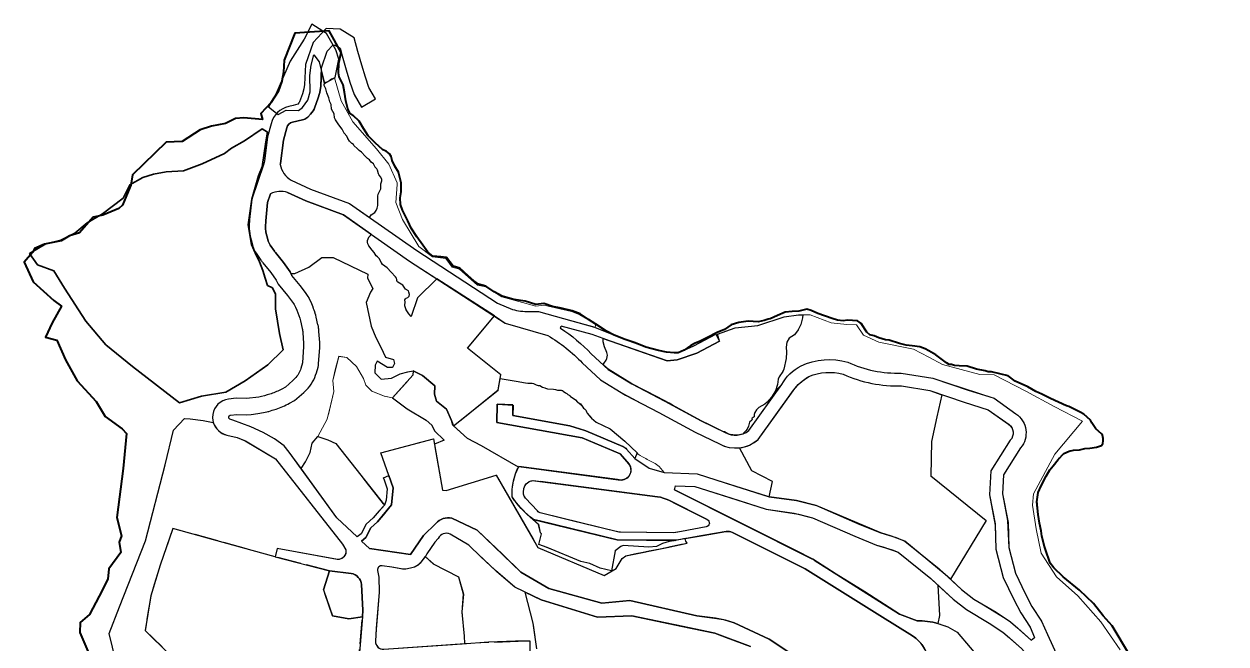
# Model space of a CAD drawing. Header units: inches. Extents: x 227962 to 457752, y 540021 to 3042353.
# Drawn here: x 228079 to 228687, y 543071 to 543385 of the extents above; entities that cross this region are included whole.
import ezdxf

# ---------------------------------------------------------------- set-up
doc = ezdxf.new("R2010")
doc.units = ezdxf.units.IN
doc.header["$MEASUREMENT"] = 0
doc.linetypes.add('ACAD_ISO02W100', pattern=[15, 12, -3])
for name, color, linetype, lineweight in [('Agriculture Precinct', 82, 'Continuous', 25), ('Green zone', 84, 'Continuous', 25), ('LAP Boundary', 10, 'Continuous', 40), ('Spiritual Precinct', 20, 'Continuous', 35), ('Surveyed_Boundary', 212, 'Continuous', 35), ('Urban Core Precinct', 11, 'Continuous', 30), ('UV-2', 31, 'Continuous', 25), ('Z_ proposed road layer', 7, 'Continuous', 30), ('Z_Restricted Development Precinct', 32, 'Continuous', 30)]:
    doc.layers.add(name, color=color, linetype=linetype, lineweight=lineweight)
doc.layers.add('Precinct_Environment Conservation', color=7, linetype='Continuous', lineweight=9, true_color=0x4abf36)

msp = doc.modelspace()

# ---------------------------------------------------------------- linework, layer by layer
at = {"layer": 'Agriculture Precinct', "linetype": 'ACAD_ISO02W100'}
msp.add_lwpolyline([(228247.58, 543056.47), (228250, 543085.09), (228243.13, 543084.07), (228234.85, 543085.53), (228230.23, 543098.73), (228233.29, 543108.3), (228205.77, 543115.45), (228154.02, 543129.86), (228147.56, 543111.21), (228142.83, 543095.75), (228139.98, 543078.18), (228152.32, 543066)], dxfattribs=at)
at = {"layer": 'Green zone'}
msp.add_lwpolyline([(228236.57, 543372.44), (228231.81, 543380.66), (228224.44, 543385.5), (228220.45, 543377.81), (228213.35, 543366.61), (228206.18, 543349.89), (228202.51, 543343.5), (228207.3, 543339.62), (228211.47, 543341.83), (228217.71, 543341.67), (228219.68, 543343.18), (228222.28, 543346.91), (228223.55, 543351.08), (228223.4, 543359.36), (228224.07, 543364.68), (228225.48, 543369.82), (228228.06, 543366.36), (228230.8, 543355.4), (228236.15, 543358.42), (228238.04, 543367.73)], close=True, dxfattribs=at)
msp.add_lwpolyline([(228236.57, 543372.44), (228231.81, 543380.66), (228224.44, 543385.5), (228220.45, 543377.81), (228213.35, 543366.61), (228206.18, 543349.89), (228202.51, 543343.5), (228207.3, 543339.62), (228211.47, 543341.83), (228217.71, 543341.67), (228219.68, 543343.18), (228222.28, 543346.91), (228223.55, 543351.08), (228223.4, 543359.36), (228224.07, 543364.68), (228225.48, 543369.82), (228228.06, 543366.36), (228230.8, 543355.4), (228236.15, 543358.42), (228238.04, 543367.73)], close=True, dxfattribs=at)
at = {"layer": 'LAP Boundary'}
msp.add_lwpolyline([(228638.5, 543065.81), (228629.7, 543080.44), (228625, 543085.48), (228620.11, 543091.72), (228613.08, 543098.55), (228604.8, 543105.36), (228600.13, 543109.85), (228598.31, 543112.26), (228595.64, 543119.67), (228595.46, 543120.61), (228594.04, 543125.94), (228593.75, 543128.61), (228592.89, 543132.49), (228592.1, 543136.87), (228591.42, 543143.29), (228592.09, 543147.97), (228593.68, 543151.42), (228596.26, 543156.27), (228598.16, 543159.49), (228599.79, 543161.59), (228602.31, 543164.82), (228605.16, 543167.8), (228607.95, 543169.05), (228610.13, 543169.58), (228613.1, 543169.73), (228615.73, 543170.34), (228618.35, 543170.47), (228621.79, 543170.99), (228624.26, 543171.86), (228624.87, 543172.82), (228625.1, 543174.21), (228625.03, 543175.38), (228624.8, 543177.14), (228624.25, 543177.82), (228621.4, 543180.39), (228619.41, 543183.35), (228618.67, 543184.79), (228615.28, 543187.77), (228613.47, 543188.71), (228607.68, 543191.69), (228606.46, 543191.97), (228598.36, 543195.73), (228594.08, 543197.94), (228590.95, 543199.29), (228586.93, 543201.64), (228580.52, 543204.48), (228577.04, 543207.19), (228568.57, 543209.2), (228566.79, 543209.28), (228565.27, 543209.74), (228561.01, 543210.48), (228556.14, 543212.05), (228552.14, 543212.22), (228549.74, 543212.35), (228548.33, 543212.86), (228547.1, 543212.99), (228545.74, 543213.81), (228543.69, 543215.23), (228540.38, 543217.86), (228536.8, 543219.78), (228534.91, 543220.93), (228532.31, 543221.82), (228528.31, 543222.35), (228525.29, 543222.71), (228521.95, 543223.59), (228516.71, 543225.22), (228514.83, 543225.35), (228511.49, 543226.48), (228509.11, 543227.4), (228506.95, 543227.97), (228505.41, 543229.31), (228502.61, 543233.76), (228500.65, 543235.11), (228495.61, 543235.32), (228493.44, 543235.12), (228490.54, 543235.37), (228487.94, 543236.24), (228480.55, 543238.82), (228477.31, 543240.36), (228474.98, 543241.02), (228470.91, 543240), (228467.57, 543239.82), (228464.11, 543239.53), (228460.13, 543237.8), (228456.39, 543236.1), (228455.41, 543235.94), (228453.47, 543235.2), (228450.41, 543234.61), (228445.39, 543234.91), (228440.63, 543234.18), (228436.73, 543232.98), (228433.39, 543230.63), (228429.69, 543229.07), (228424.41, 543226.42), (228420.98, 543224.79), (228418.5, 543223.82), (228416.31, 543222.63), (228412.95, 543220.16), (228409.92, 543218.91), (228407.8, 543218.77), (228403.91, 543219.15), (228399.91, 543220.08), (228393.58, 543221.78), (228388.04, 543223.99), (228382.99, 543225.56), (228377.45, 543227.85), (228373.57, 543229.83), (228368.22, 543233.41), (228364.44, 543235.79), (228360.28, 543238.6), (228356.19, 543240.17), (228350.68, 543241.5), (228346.29, 543242.32), (228341.78, 543243.78), (228337.76, 543243.38), (228332.44, 543244.96), (228326.62, 543245.88), (228320.81, 543247.55), (228316.74, 543249.8), (228312.52, 543252.66), (228308.81, 543253.62), (228306.43, 543255.35), (228303.48, 543257.83), (228299.39, 543261.67), (228295.88, 543262.85), (228292.51, 543267.08), (228289.69, 543267.46), (228285.57, 543267.89), (228283.14, 543269.8), (228280.6, 543273.41), (228277.62, 543277.7), (228274.71, 543282.06), (228273.07, 543285.74), (228270.27, 543291.17), (228269.24, 543294.09), (228269.12, 543297.32), (228269.7, 543300.36), (228269.6, 543305.07), (228268.25, 543310.33), (228266.43, 543313.37), (228264.99, 543316.28), (228264.48, 543318.28), (228263.63, 543319.67), (228262.02, 543321.05), (228260.39, 543321.76), (228256.44, 543325.33), (228252.95, 543328.87), (228250.47, 543332.57), (228248.35, 543336.3), (228245.31, 543339.13), (228243.68, 543340.38), (228242.65, 543342.57), (228241.58, 543346.61), (228240.96, 543350.92), (228240.18, 543354.67), (228238.16, 543358.7), (228237.9, 543360.72), (228238.09, 543365.63), (228239.18, 543371.12), (228233.22, 543382.04), (228215.8, 543380.89), (228210.32, 543367.24), (228210.03, 543361.12), (228209.27, 543356.55), (228207.4, 543351.28), (228203.65, 543345.57), (228198.51, 543340.17), (228199.41, 543337.05), (228189.98, 543338.02), (228185.74, 543337.65), (228180.59, 543335.15), (228173.58, 543333.76), (228167.82, 543331.89), (228158.72, 543325.98), (228150.57, 543325.64), (228133.66, 543309.14), (228132.7, 543303.8), (228128.48, 543293.71), (228126.64, 543292.05), (228118.58, 543288.55), (228113.6, 543287.56), (228106.76, 543279.74), (228101.66, 543278.06), (228097.39, 543275.64), (228089.04, 543273.96), (228083.98, 543271.68), (228082.92, 543269.68), (228078.66, 543264.82), (228083.22, 543254.89), (228093.76, 543245.35), (228097.61, 543242.5), (228092.9, 543234.08), (228089.55, 543226.77), (228095.25, 543225.28), (228099.59, 543215.37), (228105.52, 543204.65), (228115.24, 543194.16), (228119.8, 543186.63), (228128.32, 543180.3), (228130.5, 543177.92), (228128.77, 543160.17), (228125.64, 543135.38), (228127.99, 543126.15), (228126.89, 543122.86), (228127.67, 543117.7), (228121.56, 543109.36), (228121.09, 543104.2), (228116.71, 543095.44), (228111.85, 543086.21), (228107, 543082.15), (228106.84, 543077.14), (228113.46, 543061.75)], dxfattribs=at)
at = {"layer": 'Precinct_Environment Conservation'}
for points in [[(228368.22, 543233.41), (228367.78, 543231.8), (228339.21, 543239.75), (228334.28, 543239.76, -0.069533), (228326.05, 543240.81), (228318.42, 543244.07), (228312.68, 543247.79), (228277.48, 543270.63), (228253.65, 543287.37), (228254.44, 543288.75), (228256.35, 543290.02), (228256.98, 543290.97), (228257.49, 543292.16), (228257.63, 543292.84), (228257.75, 543293.44), (228257.75, 543294.8), (228257.79, 543295.87), (228257.83, 543296.93), (228257.78, 543298.17), (228257.96, 543299.34), (228259.29, 543301.88), (228259.29, 543304.55), (228259.8, 543306.01), (228259.8, 543306.77), (228259.3, 543307.85), (228258.47, 543308.81), (228258.13, 543309.56), (228257.7, 543311.42), (228257.33, 543312.11), (228256.38, 543313), (228255.62, 543314.59), (228254.41, 543315.47), (228253.59, 543316.62), (228252.57, 543317.32), (228251.36, 543318.52), (228251.33, 543318.56), (228249.59, 543320.62), (228248.38, 543321.32), (228247.37, 543322.46), (228245.78, 543323.8), (228245.46, 543324.37), (228244.57, 543325.01), (228243.53, 543326.09), (228242.67, 543327.42), (228242.16, 543328.63), (228240.77, 543330.15), (228239.75, 543332.18), (228238.04, 543334.41), (228236.45, 543337.01), (228235.92, 543337.98), (228235.61, 543340.05), (228234.39, 543342.38), (228234.13, 543344.65), (228233.49, 543346.14), (228233.07, 543348.09), (228231.96, 543350.69), (228231.54, 543352.7), (228230.64, 543354.39), (228230.64, 543354.92), (228230.8, 543355.4), (228231.54, 543355.98), (228232.81, 543356.56), (228234.35, 543357.67), (228235.77, 543358.15), (228235.86, 543358.21), (228239.26, 543346.54), (228245.16, 543335.91), (228257.05, 543322.21), (228263.31, 543314.46), (228267.61, 543305.03), (228267.57, 543304.19), (228266.97, 543294.99), (228270.35, 543286.46), (228278.61, 543272.75), (228285.45, 543267.5), (228292.27, 543266.69), (228295.43, 543262.21), (228299.2, 543261.26), (228308.2, 543253.17), (228312.44, 543252.21), (228320.63, 543247.24), (228337.78, 543242.44), (228341.8, 543243.08), (228355.88, 543239.77), (228360.04, 543238.13), (228368.22, 543233.41)], [(228319.76, 543205.77), (228320.11, 543207.63), (228303.16, 543221.21), (228316.93, 543237.52), (228322.3, 543233.8), (228343.86, 543227.6, -0.073023), (228361.31, 543213.7), (228370.57, 543205.19), (228379.83, 543199.48), (228418.56, 543178.6), (228430.76, 543172.7, 0.154022), (228440.95, 543170.72), (228447.22, 543159.1), (228457.61, 543153.64), (228455.99, 543145.93), (228455.36, 543146.13), (228419.43, 543157.58), (228408.23, 543157.93), (228402.75, 543158.18), (228400.33, 543161.3), (228398.16, 543162.73), (228394.14, 543164.75), (228393.51, 543165.22), (228391.81, 543166.12), (228390.58, 543166.75), (228389.61, 543167.47), (228389.1, 543168.15), (228382.84, 543174), (228375.52, 543180.31), (228372.69, 543181.71), (228368.32, 543183.74), (228366.55, 543185.18), (228366, 543185.65), (228365.46, 543186.28), (228363.82, 543188.19), (228363.4, 543188.9), (228363.32, 543189.48), (228363.11, 543189.85), (228362.76, 543190.12), (228362.58, 543190.38), (228361.94, 543190.86), (228361.44, 543191.58), (228360.75, 543192.34), (228358.85, 543193.85), (228357.95, 543194.96), (228355.47, 543196.58), (228355.15, 543196.84), (228354.99, 543197.16), (228354.06, 543197.69), (228353.53, 543198.17), (228352.79, 543198.59), (228351.71, 543199.44), (228351.24, 543199.71), (228350.95, 543199.81), (228350.67, 543199.85), (228350.33, 543199.84), (228349.93, 543199.84), (228349.54, 543199.84), (228349.2, 543199.88), (228348.97, 543199.93), (228348.71, 543199.98), (228347.81, 543200.3), (228346.76, 543200.49), (228343.68, 543200.56), (228342.73, 543200.88), (228342.35, 543201.13), (228341.2, 543201.48), (228339.87, 543202.21), (228339.05, 543202.31), (228337.97, 543202.62), (228336.7, 543203.29), (228335.87, 543203.48), (228333.68, 543203.48), (228332.66, 543203.71), (228319.76, 543205.77)], [(228633.66, 543068.24), (228623.88, 543082.55), (228612.26, 543095.73), (228601.5, 543105.31), (228593.68, 543117.27), (228591.12, 543129.69), (228589.23, 543141.62), (228589.73, 543147.45), (228600.67, 543167.42), (228614.58, 543184.18), (228600.2, 543191.64), (228585.85, 543199.41), (228569.89, 543207.71), (228562.63, 543207.9), (228543.69, 543212.93), (228536.8, 543216.59), (228529.08, 543220.63), (228511.48, 543224.25), (228503.69, 543227.87), (228500.2, 543233), (228495.27, 543233.26), (228487.33, 543234.11), (228476.71, 543238.08), (228472.93, 543238.12), (228472.91, 543236.62), (228472.01, 543233.19), (228470.62, 543230.53), (228468.71, 543227.99), (228466.04, 543226.21), (228464.9, 543224.18), (228464.64, 543221.77), (228464.77, 543219.1), (228464.64, 543216.05), (228463.37, 543210.58), (228462.92, 543209.31), (228461.07, 543206.73), (228460.51, 543205.5), (228460.19, 543202.75), (228459.13, 543199.65), (228462.29, 543202.72, -0.147236), (228472.08, 543212.28, -0.179483), (228495.73, 543214.1, 0.11602), (228522.84, 543208.57), (228538.88, 543205.99), (228569.84, 543195.89), (228580.93, 543187.94, -0.44078), (228583.29, 543170.65), (228574.58, 543156.95), (228574.08, 543147.3), (228576.72, 543133.86), (228577.28, 543120.17), (228580.67, 543107.17), (228588.34, 543091.53), (228593.78, 543082.86), (228606.65, 543054.59)], [(228583.74, 543068.97), (228574.2, 543077.3), (228567.4, 543081.87), (228555.94, 543088.68), (228549.15, 543093.95), (228541.35, 543101.16), (228542.25, 543085.77), (228541.41, 543081.7, -0.078024), (228551.11, 543077.29), (228564.34, 543061.74)]]:
    msp.add_lwpolyline(points, format="xyb", dxfattribs=at)
msp.add_lwpolyline([(228274.59, 543237.31), (228273.47, 543238.57), (228272.13, 543240.71), (228271.46, 543242.7), (228271.59, 543244.82), (228271.51, 543245.25), (228271.54, 543245.72), (228271.76, 543246.16), (228272.1, 543246.5), (228273.02, 543246.9), (228273.68, 543247.57), (228273.82, 543248.44), (228273.58, 543249.58), (228273.26, 543250.21), (228271.78, 543251.17), (228270.4, 543253.18), (228267.95, 543254.66), (228267.59, 543255.06), (228267.44, 543255.51), (228267.44, 543255.93), (228267.27, 543256.68), (228266.83, 543257.43), (228264.59, 543259.74), (228262.58, 543261.86), (228260.25, 543263.66), (228259.61, 543264.49), (228258.44, 543266.65), (228257.71, 543267.47), (228256.97, 543268), (228256.02, 543269.7), (228254.86, 543270.86), (228253.24, 543273.09), (228252.82, 543274.07), (228252.63, 543274.99), (228252.64, 543275.84), (228253.27, 543277.42), (228254.12, 543278.38), (228254.34, 543278.94), (228273.84, 543265.25), (228287.66, 543256.28), (228277.96, 543246.8), (228274.67, 543237.22)], dxfattribs=at)
at = {"layer": 'Precinct_Environment Conservation', "linetype": 'ACAD_ISO02W100'}
msp.add_lwpolyline([(228254.38, 543232.43), (228251.97, 543244.29), (228254.13, 543249.56), (228255.32, 543251.52), (228252.54, 543256.61), (228252.78, 543258.67), (228235.2, 543267.09), (228229.45, 543267.08), (228222.82, 543262.28), (228215.75, 543259.07), (228213.82, 543259.04), (228214.28, 543258.11), (228218.45, 543252.96), (228221.14, 543249.48, -0.061582), (228223.64, 543245.26), (228224.32, 543243.69, -0.044274), (228226.57, 543236.99), (228227.5, 543233.11, -0.042768), (228228.01, 543229.73), (228228.37, 543224.16, -0.033427), (228228.36, 543221.48), (228227.78, 543213.24, -0.050632), (228227.51, 543211.64), (228226.7, 543208.75, -0.128417), (228221.61, 543200.02), (228220.35, 543198.74), (228215.67, 543194.7), (228213.06, 543193.28, -0.046275), (228206.28, 543190.35), (228204.36, 543189.72, -0.046768), (228197.07, 543188.08), (228193.74, 543187.65), (228191.5, 543187.44), (228186.39, 543187.6), (228183.17, 543187.21, 0.767983), (228182.89, 543185.3), (228184.36, 543184.68), (228193.51, 543181.26), (228199.75, 543178.52), (228205.49, 543175.24), (228210.41, 543171.62), (228212.91, 543168.53), (228218.95, 543160.23), (228221.16, 543163.67), (228223.53, 543168.35), (228224.49, 543173.07), (228227.48, 543176.46), (228232.23, 543185.22), (228234.07, 543192.9), (228235.47, 543199.21), (228234.96, 543204.74), (228236.19, 543210.18), (228238.13, 543217.15), (228242.08, 543216.54), (228246.93, 543211.89), (228250.59, 543205.81), (228251.8, 543202.47), (228254.82, 543199.41), (228261.26, 543196.87), (228265.29, 543196.01), (228275.61, 543207.5), (228275.74, 543209.72), (228272.94, 543209.22), (228269.1, 543208.23), (228264.8, 543205.94), (228259.47, 543205.46), (228256.33, 543208.7), (228256.42, 543212.67), (228257.39, 543214.56), (228262.63, 543211.39), (228265.24, 543211.41), (228266.16, 543213.39), (228265.66, 543215.46), (228261.65, 543216.65), (228259.29, 543221.68), (228256.83, 543226.63)], format="xyb", close=True, dxfattribs=at)
at = {"layer": 'Precinct_Environment Conservation'}
for points in [[(228372.57, 543221.85), (228371.94, 543224.49), (228371.94, 543225.87), (228371.87, 543226.06), (228366.35, 543228.05), (228350.62, 543232.42), (228350.3, 543231.27, -0.061042), (228365.88, 543218.33), (228372.04, 543212.64), (228372.32, 543213.46), (228373.16, 543214.71), (228373.48, 543215.2), (228373.84, 543216.02), (228374.05, 543217.72), (228373.8, 543218.98)], [(228329.02, 543160.91), (228310.34, 543171.72), (228303.25, 543175.43), (228295.85, 543182.21), (228295.03, 543184.55), (228292.62, 543190.25), (228287.54, 543194.42), (228286.56, 543197.82), (228286.6, 543202.19), (228280.4, 543207.29), (228275.74, 543209.72), (228275.61, 543207.5), (228265.29, 543196.01), (228272.71, 543190.43), (228282.22, 543184.69), (228285.1, 543182.19), (228286.45, 543179.23), (228291.47, 543174.57), (228286.5, 543172.57), (228286.75, 543171.14), (228290.57, 543149.16), (228292.34, 543149.03), (228317.73, 543156.83), (228336.54, 543124.38), (228338.81, 543120.16), (228372.4, 543106.01), (228378.42, 543109.52), (228381.6, 543114.68), (228383.32, 543115.94), (228387.74, 543116.9), (228392.95, 543117.96), (228395.13, 543118.4), (228399.95, 543119.33), (228403.05, 543119.99), (228406.16, 543120.65), (228408.28, 543121.11), (228411.49, 543121.79), (228412.83, 543122.08), (228414.44, 543122.43), (228413.74, 543123.36), (228413.5, 543124.67), (228410.29, 543124.03), (228407.8, 543123.59), (228405.39, 543123.25), (228402.12, 543122.24), (228398.98, 543120.74), (228395.09, 543120.36), (228381.96, 543121.2), (228380.81, 543120.74), (228377.92, 543118.47), (228376.19, 543108.43), (228370.42, 543109.72), (228365.1, 543111.99), (228360.53, 543113.05), (228354.15, 543115.79), (228342, 543120.7), (228339.3, 543121.67), (228340.63, 543127.03), (228340.18, 543127.61), (228339.31, 543131.75), (228333.48, 543136.91), (228328.27, 543142.4), (228325.81, 543145.84, -0.121213), (228328.41, 543159.65)], [(228543.31, 543197.63), (228566.91, 543189.99), (228577.41, 543182.46, -0.447286), (228578.07, 543174.56), (228568.17, 543158.99), (228567.55, 543146.83), (228570.45, 543131.55), (228570.8, 543119.25), (228574.53, 543104.93), (228583.34, 543087.06), (228588.06, 543079.73), (228590.39, 543074.61), (228588.67, 543073.21), (228578.1, 543082.5), (228559.61, 543094.06), (228553.36, 543098.91), (228547.73, 543104.11), (228565.86, 543133.85), (228537.8, 543156.46), (228538.18, 543173.84)]]:
    msp.add_lwpolyline(points, format="xyb", close=True, dxfattribs=at)
at = {"layer": 'Precinct_Environment Conservation', "linetype": 'ACAD_ISO02W100'}
msp.add_lwpolyline([(228232.43, 543174.76), (228236.51, 543172.97), (228253.09, 543151.8), (228261.12, 543141.55), (228262.02, 543144.1), (228262.52, 543149.93), (228260.7, 543155.51), (228263.36, 543156.59), (228259.31, 543168.1), (228263.62, 543169.25), (228286.03, 543175.27), (228286.5, 543172.57), (228291.47, 543174.57), (228286.45, 543179.23), (228285.1, 543182.19), (228282.22, 543184.69), (228272.71, 543190.43), (228265.29, 543196.01), (228261.05, 543196.93), (228254.82, 543199.41), (228251.8, 543202.47), (228250.59, 543205.81), (228246.93, 543211.89), (228242.08, 543216.55), (228238.11, 543216.99), (228234.96, 543204.74), (228235.47, 543199.21), (228232.23, 543185.22), (228227.48, 543176.46), (228232.43, 543174.76)], dxfattribs=at)
msp.add_lwpolyline([(228338.37, 543068.87), (228336.49, 543081.84), (228334.21, 543089.62), (228332.37, 543097.55), (228327.17, 543100), (228317.31, 543108.45), (228303.83, 543121.36), (228294.38, 543126.97), (228292.71, 543127.39), (228291.05, 543127.16, 0.204011), (228288.41, 543124.81), (228286.73, 543122.81), (228282.72, 543117.03, -0.047446), (228281.92, 543115.75), (228281.84, 543115.65), (228285.96, 543111.82), (228298.76, 543105.23), (228301.28, 543096.57), (228300.53, 543087.5), (228301.94, 543071.47), (228334.77, 543072.79), (228334.77, 543060.48)], format="xyb", dxfattribs=at)
at = {"layer": 'Spiritual Precinct'}
msp.add_lwpolyline([(228193.94, 543296.74), (228192.16, 543283.66), (228193.76, 543273.73), (228195.64, 543269.52), (228197.94, 543265.03), (228199.53, 543260.62), (228200.72, 543256.72), (228202, 543252.98), (228204.45, 543251.76), (228205.99, 543248.54), (228205.99, 543241.06), (228207.95, 543228.61), (228209.79, 543220.29), (228202.08, 543212.77), (228190.55, 543204.6), (228180.92, 543198.82), (228168.55, 543196.88), (228157.32, 543193.43), (228133.65, 543211.93), (228120.1, 543222.87), (228109.96, 543234.97), (228099.11, 543251.58), (228093.81, 543260.41), (228085.4, 543263.36), (228081.47, 543269.15), (228089.63, 543274.05), (228097.21, 543276.02), (228104.45, 543279.51), (228110.65, 543284.67), (228117.62, 543288.7), (228118.41, 543289.36), (228128.8, 543297.16), (228132.25, 543303.99), (228138.87, 543307.77), (228144.23, 543309.45), (228150.69, 543310.56), (228159.46, 543311.01), (228168.81, 543314.55), (228180.14, 543319.94), (228183.74, 543322.6), (228190.25, 543326.37), (228199.25, 543332.33), (228201.86, 543330.71), (228201.15, 543325.74), (228199.18, 543313.08), (228197.43, 543308.5)], close=True, dxfattribs=at)
at = {"layer": 'Surveyed_Boundary'}
msp.add_lwpolyline([(228638.5, 543065.81), (228629.7, 543080.44), (228625, 543085.48), (228620.11, 543091.72), (228613.08, 543098.55), (228604.8, 543105.36), (228600.13, 543109.85), (228598.31, 543112.26), (228595.64, 543119.67), (228595.46, 543120.61), (228594.04, 543125.94), (228593.75, 543128.61), (228592.89, 543132.49), (228592.1, 543136.87), (228591.58, 543141.78), (228591.53, 543144.03), (228591.96, 543147.08), (228592.39, 543148.61), (228593.68, 543151.42), (228596.26, 543156.27), (228598.16, 543159.49), (228599.79, 543161.59), (228601.61, 543163.92), (228603, 543165.55), (228605.16, 543167.8), (228606.74, 543168.51), (228608.39, 543169.16), (228610.13, 543169.58), (228613.1, 543169.73), (228615.73, 543170.34), (228618.35, 543170.47), (228621.79, 543170.99), (228624.26, 543171.86), (228624.87, 543172.82), (228625.1, 543174.21), (228625.03, 543175.38), (228624.8, 543177.14), (228624.25, 543177.82), (228622.26, 543179.62), (228620.93, 543181.09), (228619.41, 543183.35), (228618.67, 543184.79), (228615.28, 543187.77), (228613.47, 543188.71), (228607.68, 543191.69), (228606.46, 543191.97), (228598.36, 543195.73), (228594.08, 543197.94), (228590.95, 543199.29), (228586.93, 543201.64), (228580.52, 543204.48), (228577.04, 543207.19), (228568.57, 543209.2), (228566.79, 543209.28), (228565.27, 543209.74), (228561.01, 543210.48), (228556.14, 543212.05), (228552.14, 543212.22), (228549.74, 543212.35), (228548.33, 543212.86), (228547.1, 543212.99), (228545.74, 543213.81), (228543.69, 543215.23), (228540.38, 543217.86), (228536.8, 543219.78), (228534.91, 543220.93), (228532.31, 543221.82), (228528.31, 543222.35), (228525.29, 543222.71), (228521.95, 543223.59), (228516.71, 543225.22), (228514.83, 543225.35), (228511.49, 543226.48), (228509.11, 543227.4), (228506.95, 543227.97), (228505.41, 543229.31), (228503.37, 543232.55), (228502.94, 543233.53), (228500.65, 543235.11), (228495.61, 543235.32), (228493.44, 543235.12), (228490.54, 543235.37), (228487.94, 543236.24), (228480.55, 543238.82), (228477.31, 543240.36), (228474.98, 543241.02), (228470.91, 543240), (228467.57, 543239.82), (228464.11, 543239.53), (228460.13, 543237.8), (228456.39, 543236.1), (228455.41, 543235.94), (228453.47, 543235.2), (228450.41, 543234.61), (228445.39, 543234.91), (228440.63, 543234.18), (228436.73, 543232.98), (228433.39, 543230.63), (228429.69, 543229.07), (228424.41, 543226.42), (228420.98, 543224.79), (228418.5, 543223.82), (228416.31, 543222.63), (228412.95, 543220.16), (228409.92, 543218.91), (228407.8, 543218.77), (228403.91, 543219.15), (228399.91, 543220.08), (228393.58, 543221.78), (228388.04, 543223.99), (228382.99, 543225.56), (228377.45, 543227.85), (228373.57, 543229.83), (228368.22, 543233.41), (228364.44, 543235.79), (228360.28, 543238.6), (228356.19, 543240.17), (228350.68, 543241.5), (228346.29, 543242.32), (228341.78, 543243.78), (228337.76, 543243.38), (228332.44, 543244.96), (228326.62, 543245.88), (228320.81, 543247.55), (228316.74, 543249.8), (228312.52, 543252.66), (228308.81, 543253.62), (228306.43, 543255.35), (228303.48, 543257.83), (228299.39, 543261.67), (228295.88, 543262.85), (228292.51, 543267.08), (228289.69, 543267.46), (228285.57, 543267.89), (228283.14, 543269.8), (228280.6, 543273.41), (228277.62, 543277.7), (228274.71, 543282.06), (228273.07, 543285.74), (228270.27, 543291.17), (228269.24, 543294.09), (228269.12, 543297.32), (228269.7, 543300.36), (228269.6, 543305.07), (228268.25, 543310.33), (228266.43, 543313.37), (228264.99, 543316.28), (228264.48, 543318.28), (228263.63, 543319.67), (228262.02, 543321.05), (228260.39, 543321.76), (228256.44, 543325.33), (228252.95, 543328.87), (228250.47, 543332.57), (228248.35, 543336.3), (228245.31, 543339.13), (228243.68, 543340.38), (228242.65, 543342.57), (228241.58, 543346.61), (228240.96, 543350.92), (228240.18, 543354.67), (228238.16, 543358.7), (228237.9, 543360.72), (228238.09, 543365.63), (228239.18, 543371.12), (228233.22, 543382.04), (228215.8, 543380.89), (228210.32, 543367.24), (228210.03, 543361.12), (228209.27, 543356.55), (228207.4, 543351.28), (228203.65, 543345.57), (228198.51, 543340.17), (228199.41, 543337.05), (228189.98, 543338.02), (228185.74, 543337.65), (228180.59, 543335.15), (228173.58, 543333.76), (228167.82, 543331.89), (228158.72, 543325.98), (228150.57, 543325.64), (228133.66, 543309.14), (228132.7, 543303.8), (228128.48, 543293.71), (228126.64, 543292.05), (228118.58, 543288.55), (228113.6, 543287.56), (228106.76, 543279.74), (228101.66, 543278.06), (228097.39, 543275.64), (228089.04, 543273.96), (228083.98, 543271.68), (228082.92, 543269.68), (228078.66, 543264.82), (228083.22, 543254.89), (228093.76, 543245.35), (228097.61, 543242.5), (228092.9, 543234.08), (228089.55, 543226.77), (228095.25, 543225.28), (228099.59, 543215.37), (228105.52, 543204.65), (228115.24, 543194.16), (228119.8, 543186.63), (228128.32, 543180.3), (228130.5, 543177.92), (228128.77, 543160.17), (228125.64, 543135.38), (228127.99, 543126.15), (228126.89, 543122.86), (228127.67, 543117.7), (228121.56, 543109.36), (228121.09, 543104.2), (228116.71, 543095.44), (228111.85, 543086.21), (228107, 543082.15), (228106.84, 543077.14), (228113.46, 543061.75)], dxfattribs=at)
at = {"layer": 'Urban Core Precinct'}
msp.add_lwpolyline([(228310.34, 543171.72), (228303.25, 543175.43), (228295.85, 543182.21), (228295.03, 543184.55), (228292.62, 543190.25), (228287.54, 543194.42), (228286.56, 543197.82), (228286.6, 543202.19), (228280.4, 543207.29), (228275.74, 543209.72), (228275.61, 543207.5), (228265.29, 543196.01), (228272.71, 543190.43), (228282.22, 543184.69), (228285.1, 543182.19), (228286.45, 543179.23), (228291.47, 543174.57), (228286.5, 543172.57), (228286.75, 543171.14), (228290.57, 543149.16), (228292.34, 543149.03), (228317.73, 543156.83), (228336.54, 543124.38), (228338.81, 543120.16), (228372.4, 543106.01), (228378.42, 543109.52), (228381.6, 543114.68), (228383.32, 543115.94), (228384.23, 543116.19), (228404.23, 543120.24), (228406.16, 543120.65), (228408.28, 543121.11), (228411.49, 543121.79), (228412.83, 543122.08), (228414.43, 543122.43), (228413.74, 543123.36), (228413.5, 543124.67), (228410.29, 543124.03), (228407.8, 543123.59), (228405.39, 543123.25), (228401.91, 543122.14), (228398.98, 543120.74), (228395.09, 543120.36), (228381.96, 543121.2), (228380.81, 543120.74), (228377.92, 543118.47), (228376.19, 543108.43), (228370.42, 543109.72), (228365.1, 543111.99), (228360.53, 543113.05), (228343.47, 543120.1), (228339.3, 543121.67), (228340.63, 543127.03), (228340.18, 543127.61), (228339.24, 543131.82), (228333.48, 543136.91, -0.068794), (228325.81, 543145.84, -0.121213), (228328.41, 543159.65, -0.011818), (228329.02, 543160.91)], format="xyb", close=True, dxfattribs=at)
msp.add_lwpolyline([(228310.34, 543171.72), (228303.25, 543175.43), (228295.85, 543182.21), (228295.03, 543184.55), (228292.62, 543190.25), (228287.54, 543194.42), (228286.56, 543197.82), (228286.6, 543202.19), (228280.4, 543207.29), (228275.74, 543209.72), (228275.61, 543207.5), (228265.29, 543196.01), (228272.71, 543190.43), (228282.22, 543184.69), (228285.1, 543182.19), (228286.45, 543179.23), (228291.47, 543174.57), (228286.5, 543172.57), (228286.75, 543171.14), (228290.57, 543149.16), (228292.34, 543149.03), (228317.73, 543156.83), (228336.54, 543124.38), (228338.81, 543120.16), (228372.4, 543106.01), (228378.42, 543109.52), (228381.6, 543114.68), (228383.32, 543115.94), (228384.23, 543116.19), (228404.23, 543120.24), (228406.16, 543120.65), (228408.28, 543121.11), (228411.49, 543121.79), (228412.83, 543122.08), (228414.43, 543122.43), (228413.74, 543123.36), (228413.5, 543124.67), (228410.29, 543124.03), (228407.8, 543123.59), (228405.39, 543123.25), (228401.91, 543122.14), (228398.98, 543120.74), (228395.09, 543120.36), (228381.96, 543121.2), (228380.81, 543120.74), (228377.92, 543118.47), (228376.19, 543108.43), (228370.42, 543109.72), (228365.1, 543111.99), (228360.53, 543113.05), (228343.47, 543120.1), (228339.3, 543121.67), (228340.63, 543127.03), (228340.18, 543127.61), (228339.24, 543131.82), (228333.48, 543136.91, -0.068794), (228325.81, 543145.84, -0.121213), (228328.41, 543159.65, -0.011818), (228329.02, 543160.91)], format="xyb", close=True, dxfattribs=at)
at = {"layer": 'UV-2'}
for points in [[(228208.42, 543314.3, 0.227557), (228213.91, 543306.42), (228223.79, 543301.8), (228243.44, 543294.54), (228253.65, 543287.37), (228254.44, 543288.75), (228256.35, 543290.02), (228256.98, 543290.97), (228257.49, 543292.16), (228257.63, 543292.84), (228257.75, 543293.44), (228257.75, 543294.8), (228257.79, 543295.87), (228257.83, 543296.93), (228257.78, 543298.17), (228257.96, 543299.34), (228259.29, 543301.88), (228259.29, 543304.55), (228259.8, 543306.01), (228259.8, 543306.77), (228259.3, 543307.85), (228258.47, 543308.81), (228258.13, 543309.56), (228257.7, 543311.42), (228257.33, 543312.11), (228256.38, 543313), (228255.62, 543314.59), (228254.41, 543315.47), (228253.59, 543316.62), (228252.57, 543317.32), (228251.36, 543318.52), (228251.33, 543318.56), (228249.59, 543320.62), (228248.38, 543321.32), (228247.37, 543322.46), (228245.78, 543323.8), (228245.46, 543324.37), (228244.57, 543325.01), (228243.53, 543326.09), (228242.67, 543327.42), (228242.16, 543328.63), (228240.77, 543330.15), (228239.75, 543332.18), (228238.04, 543334.41), (228236.45, 543337.01), (228235.92, 543337.98), (228235.61, 543340.05), (228234.39, 543342.38), (228234.13, 543344.65), (228233.49, 543346.14), (228233.07, 543348.09), (228231.96, 543350.69), (228231.54, 543352.7), (228230.64, 543354.39), (228230.64, 543354.92), (228230.8, 543355.4), (228229.27, 543361.54), (228228.91, 543354.06), (228228.39, 543350.72), (228227.41, 543347.55), (228225.95, 543343.39, -0.105375), (228223.77, 543339.83), (228222.32, 543338.3, -0.14414), (228220.37, 543337.17), (228216.86, 543336.31), (228214.63, 543335.77, 0.275534), (228211.7, 543332.9), (228210.07, 543326.67), (228208.5, 543314.84, -0.009142), (228208.42, 543314.3)], [(228125.06, 543062.77), (228121.72, 543076.57), (228127.04, 543090.15), (228140.14, 543123.63), (228150.11, 543162.03), (228154.39, 543179.65), (228159.87, 543185.52), (228162.84, 543185.35), (228169.36, 543184.46), (228174.5, 543183.48, 0.253345), (228181.31, 543177.06)], [(228181.31, 543177.06), (228186.51, 543175.98), (228190.55, 543174.32), (228206, 543165.04), (228239.98, 543121.93), (228241.62, 543119.02, -0.54394), (228236.46, 543114.19), (228206.86, 543119.61), (228205.75, 543115.38), (228174.54, 543124.14), (228154.02, 543129.86), (228147.57, 543111.21), (228142.84, 543095.75), (228139.98, 543078.18), (228152.32, 543066)], [(228484.25, 543054.91), (228455.91, 543073.64), (228438.24, 543082), (228433.87, 543083.36), (228428.78, 543084.29), (228419.39, 543085.56), (228385.38, 543093.39), (228378.36, 543092.66), (228371.28, 543091.98), (228344.44, 543099.35), (228330.24, 543107.66), (228308.11, 543128.99), (228295.27, 543135.07, 0.276018), (228287.14, 543132.31), (228280.92, 543126.32), (228274.35, 543116.62), (228253.55, 543119.65), (228249.6, 543123.41), (228251.7, 543125.31), (228254.22, 543130.07), (228257.6, 543133.17), (228264.71, 543141.85), (228265.53, 543150.43), (228263.36, 543156.59), (228259.31, 543168.1), (228286.03, 543175.27), (228290.57, 543149.16), (228292.34, 543149.03), (228317.73, 543156.83), (228338.81, 543120.16), (228372.4, 543106.01), (228378.42, 543109.52), (228381.6, 543114.68), (228383.32, 543115.94), (228384.23, 543116.19), (228404.23, 543120.24), (228414.44, 543122.42), (228413.74, 543123.36), (228413.5, 543124.67), (228422.57, 543126.31), (228434, 543128.21, -0.172771), (228437.38, 543127.8), (228474.27, 543109.42), (228511.96, 543085.78), (228528.56, 543075.33, -0.237327), (228537.02, 543061.12)], [(228260.86, 543068.61), (228301.88, 543071.46), (228301.64, 543075.25), (228300.49, 543087.45), (228301.25, 543096.52), (228298.8, 543105.11), (228285.92, 543111.77), (228281.8, 543115.6), (228279.59, 543112.72, -0.176183), (228274.97, 543109.79), (228272.81, 543109.31, -0.104063), (228269.51, 543109.28), (228264.92, 543110.2), (228259.92, 543110.89, 0.512792), (228257.68, 543108.54), (228258.33, 543105.1), (228258.52, 543097.45), (228256.98, 543079.24), (228256.58, 543072.6, 0.434725), (228260.86, 543068.61)]]:
    msp.add_lwpolyline(points, format="xyb", dxfattribs=at)
for points in [[(228203.53, 543299.45), (228201.99, 543294.97), (228201.07, 543285.77), (228200.89, 543282.67, 0.075269), (228201.15, 543279.98), (228202.08, 543276.24, 0.08761), (228203.35, 543273.38), (228205.4, 543270.35, 0.024125), (228205.92, 543269.66), (228210.1, 543264.58), (228213.36, 543259.96), (228213.82, 543259.04), (228215.75, 543259.07), (228222.82, 543262.28), (228229.45, 543267.08), (228235.2, 543267.09), (228252.78, 543258.67), (228252.54, 543256.61), (228255.32, 543251.52), (228254.13, 543249.56), (228251.97, 543244.29), (228254.38, 543232.43), (228256.83, 543226.63), (228259.29, 543221.68), (228261.65, 543216.65), (228265.66, 543215.46), (228266.16, 543213.39), (228265.24, 543211.41), (228262.63, 543211.39), (228257.39, 543214.56), (228256.42, 543212.67), (228256.33, 543208.7), (228259.47, 543205.46), (228264.8, 543205.94), (228269.1, 543208.23), (228272.94, 543209.22), (228275.74, 543209.72), (228280.4, 543207.29), (228286.6, 543202.19), (228286.56, 543197.82), (228287.54, 543194.42), (228292.62, 543190.25), (228295.03, 543184.55), (228296.2, 543181.88), (228296.2, 543181.88), (228318.71, 543200), (228320.11, 543207.63), (228303.16, 543221.21), (228316.93, 543237.52), (228287.66, 543256.28), (228277.96, 543246.8), (228274.67, 543237.22), (228273.47, 543238.57), (228272.13, 543240.71), (228271.46, 543242.7), (228271.59, 543244.82), (228271.51, 543245.25), (228271.54, 543245.72), (228271.76, 543246.16), (228272.1, 543246.5), (228273.02, 543246.9), (228273.68, 543247.57), (228273.82, 543248.44), (228273.58, 543249.58), (228273.26, 543250.21), (228271.78, 543251.17), (228270.4, 543253.18), (228267.95, 543254.66), (228267.59, 543255.06), (228267.44, 543255.51), (228267.44, 543255.93), (228267.27, 543256.68), (228266.83, 543257.43), (228264.59, 543259.74), (228262.58, 543261.86), (228260.25, 543263.66), (228259.61, 543264.49), (228258.44, 543266.65), (228257.71, 543267.47), (228256.97, 543268), (228256.02, 543269.7), (228254.86, 543270.86), (228253.24, 543273.09), (228252.82, 543274.07), (228252.63, 543274.99), (228252.64, 543275.84), (228253.27, 543277.42), (228254.12, 543278.38), (228254.34, 543278.94), (228240.4, 543288.74), (228221.28, 543295.8), (228212.05, 543300.11, 0.189247)], [(228455.99, 543145.93), (228457.61, 543153.64), (228447.22, 543159.1), (228440.95, 543170.72, 0.154022), (228450.42, 543174.95), (228459.51, 543187.66), (228468.04, 543199.61, -0.102735), (228476.08, 543206.86, -0.166513), (228493.48, 543207.98, 0.114027), (228523.03, 543202.08), (228537.29, 543199.67), (228543.31, 543197.63), (228540.91, 543186.36), (228538.18, 543173.84), (228537.8, 543156.46), (228565.86, 543133.85), (228547.73, 543104.11), (228545.12, 543106.53), (228524.58, 543123.43), (228517.85, 543125.93), (228512.52, 543127.55), (228479.68, 543141.52), (228469.82, 543143.93)], [(228381.01, 543154.38), (228379.11, 543154.59), (228329.15, 543161.16), (228329.02, 543160.91), (228310.34, 543171.72), (228303.25, 543175.43), (228296.2, 543181.88), (228301.68, 543186.28), (228318.73, 543200.1), (228319.76, 543205.77), (228327.81, 543204.47), (228332.66, 543203.71), (228333.68, 543203.48), (228335.87, 543203.48), (228336.7, 543203.29), (228337.97, 543202.62), (228339.05, 543202.31), (228339.87, 543202.21), (228341.2, 543201.48), (228342.35, 543201.13), (228342.73, 543200.88), (228343.68, 543200.56), (228346.76, 543200.49), (228347.81, 543200.3), (228348.71, 543199.98), (228349.54, 543199.84), (228350.67, 543199.85), (228350.95, 543199.81), (228351.24, 543199.71), (228351.71, 543199.44), (228352.79, 543198.59), (228353.53, 543198.17), (228354.06, 543197.69), (228354.99, 543197.16), (228355.15, 543196.84), (228357.95, 543194.96), (228358.85, 543193.85), (228360.42, 543192.93), (228361.26, 543191.78), (228361.94, 543190.86), (228362.52, 543190.43), (228362.76, 543190.12), (228363.11, 543189.85), (228363.33, 543189.44), (228363.4, 543188.9), (228363.82, 543188.19), (228366, 543185.65), (228368.32, 543183.74), (228375.52, 543180.31), (228382.84, 543174), (228389.1, 543168.15), (228387.86, 543165.22), (228383.73, 543170.06), (228381.88, 543171.42), (228363.16, 543179.36), (228354.96, 543181.81), (228326.11, 543187.02), (228326.11, 543192.4), (228318.29, 543192.83), (228317.98, 543183.61), (228361.22, 543175.76), (228380.52, 543167.62), (228385, 543162.4, -0.619587)], [(228336.68, 543154.07), (228359.36, 543151.13), (228380.55, 543148.35), (228399.4, 543145.87, -0.083791), (228405.13, 543144.11), (228411.7, 543140.81), (228424.58, 543134.35, -0.720641), (228424.04, 543130.59), (228411.56, 543128.34), (228407.46, 543127.6), (228380.23, 543127.9), (228377.82, 543128.47), (228356.86, 543133.57), (228340.62, 543137.54, -0.147476), (228338.63, 543138.71), (228332.59, 543145.24, -0.201785), (228331.53, 543148.16), (228331.78, 543150.1, -0.355)], [(228408.1, 543149.34), (228408.58, 543151.42), (228418.31, 543151.11), (228420.96, 543150.26), (228454.52, 543139.58), (228470.78, 543137), (228477.86, 543135.27), (228499.3, 543125.91), (228510.34, 543121.41), (228513.5, 543120.46), (228521.24, 543117.78), (228537.86, 543104.39), (228541.35, 543101.16), (228542.25, 543085.77), (228541.41, 543081.7, 0.078024), (228530.82, 543082.93), (228522.02, 543086.42), (228504.32, 543097.62), (228489.96, 543106.7), (228478, 543114.24), (228469.39, 543118.58)], [(228244.33, 543107.07), (228233.29, 543108.3), (228230.23, 543098.73), (228234.85, 543085.53), (228243.13, 543084.07), (228250, 543085.09), (228250.27, 543088.43), (228249.53, 543101.39, 0.315644)]]:
    msp.add_lwpolyline(points, format="xyb", close=True, dxfattribs=at)
for points in [[(228218.95, 543160.23), (228221.16, 543163.67), (228223.53, 543168.35), (228224.49, 543173.07), (228227.48, 543176.46), (228232.43, 543174.76), (228236.51, 543172.97), (228261.12, 543141.55), (228255.44, 543135.26), (228251.82, 543131.93), (228249.29, 543127.18), (228247.32, 543125.58), (228237.11, 543135.28)], [(228336.61, 543134.4), (228342.67, 543132.92), (228378.93, 543124.08), (228408.71, 543123.75), (228405.39, 543123.25), (228401.91, 543122.14), (228398.98, 543120.74), (228395.09, 543120.36), (228381.96, 543121.2), (228380.81, 543120.74), (228377.92, 543118.47), (228376.19, 543108.43), (228370.42, 543109.72), (228365.1, 543111.99), (228360.53, 543113.05), (228343.47, 543120.1), (228339.3, 543121.67), (228340.63, 543127.03), (228340.18, 543127.61), (228339.24, 543131.83)]]:
    msp.add_lwpolyline(points, close=True, dxfattribs=at)
msp.add_lwpolyline([(228338.39, 543068.74), (228336.49, 543081.84), (228332.37, 543097.55), (228340.52, 543093.72), (228369.05, 543084.82), (228386.4, 543085.56), (228411.2, 543080.36), (228428.39, 543076.76), (228434.14, 543074.62), (228446.58, 543070)], dxfattribs=at)
at = {"layer": 'Z_ proposed road layer'}
for points in [[(228208.42, 543314.3, 0.009142), (228208.5, 543314.84), (228210.07, 543326.67), (228211.7, 543332.9, -0.275534), (228214.63, 543335.77), (228216.86, 543336.31), (228220.37, 543337.17, 0.14414), (228222.32, 543338.3), (228223.77, 543339.83, 0.105375), (228225.95, 543343.39), (228227.41, 543347.55), (228228.39, 543350.72), (228228.91, 543354.06), (228229.36, 543363.36), (228232.19, 543371.75), (228235.09, 543374.85), (228236.18, 543374.79), (228238.73, 543373.22), (228239.82, 543369.31), (228241.8, 543362.3), (228243.66, 543356.03), (228245.77, 543349.79), (228249.59, 543343.39), (228256.63, 543347.6), (228253.26, 543353.24), (228251.48, 543358.51), (228249.68, 543364.58), (228247.71, 543371.52), (228245.76, 543378.52), (228238.69, 543382.87), (228231.71, 543383.23), (228224.98, 543376.05), (228221.22, 543364.9), (228220.74, 543354.89), (228220.38, 543352.57), (228219.63, 543350.12), (228218.21, 543346.12, -0.105375), (228217.82, 543345.48), (228217.22, 543344.84), (228214.92, 543344.28), (228212.7, 543343.74, 0.275534), (228203.77, 543334.99), (228202, 543328.26), (228200.37, 543315.91, -0.050016), (228200.06, 543314.59), (228193.93, 543296.74), (228192.89, 543286.41), (228192.71, 543283.13, 0.075269), (228193.19, 543278), (228194.12, 543274.26, 0.08761), (228196.55, 543268.79), (228198.6, 543265.76, 0.024125), (228199.59, 543264.44), (228203.58, 543259.6), (228206.3, 543255.75), (228207.34, 543253.65), (228212.02, 543247.87), (228214.65, 543244.47, -0.061582), (228216.13, 543241.98), (228216.81, 543240.41, -0.044274), (228218.6, 543235.08), (228219.53, 543231.2, -0.042768), (228219.83, 543229.21), (228220.18, 543223.63, -0.033427), (228220.18, 543222.06), (228219.6, 543213.83), (228218.8, 543210.95, -0.128417), (228215.8, 543205.8), (228214.75, 543204.75), (228210.97, 543201.48), (228209.13, 543200.47, -0.046275), (228203.74, 543198.14), (228201.82, 543197.52, -0.046768), (228196.03, 543196.21), (228192.83, 543195.8), (228191.24, 543195.65), (228186.03, 543195.82), (228182.19, 543195.36, 0.767983), (228179.68, 543177.76), (228181.31, 543177.06), (228186.51, 543175.98), (228190.74, 543174.2), (228205.94, 543165.12), (228205.94, 543165.12), (228239.98, 543121.93), (228241.62, 543119.02, -0.486536), (228237.18, 543114.05), (228206.86, 543119.61), (228205.77, 543115.45), (228233.29, 543108.3), (228244.33, 543107.07, -0.315644), (228249.53, 543101.39), (228250.27, 543088.43), (228250, 543085.09), (228244.86, 543022.83)], [(228213.91, 543306.42), (228223.79, 543301.8), (228243.44, 543294.54), (228277.48, 543270.63), (228318.42, 543244.07), (228326.05, 543240.81, 0.07116), (228334.28, 543239.76)], [(228260.85, 543155.05), (228262.52, 543149.93), (228262.02, 543144.1), (228261.12, 543141.55), (228258.42, 543138.72), (228255.44, 543135.26), (228251.82, 543131.93), (228249.29, 543127.18), (228247.32, 543125.58), (228237.11, 543135.28), (228212.91, 543168.53), (228210.41, 543171.62), (228205.49, 543175.24), (228199.75, 543178.52), (228193.51, 543181.26), (228184.36, 543184.68), (228182.89, 543185.3, -0.767983), (228183.17, 543187.21), (228186.39, 543187.6), (228191.5, 543187.44), (228193.74, 543187.65), (228197.07, 543188.08, 0.046768), (228204.36, 543189.72), (228206.28, 543190.35, 0.046275), (228213.06, 543193.28), (228215.67, 543194.7), (228220.35, 543198.74), (228221.61, 543200.02, 0.128417), (228226.7, 543208.75), (228227.51, 543211.64, 0.050632), (228227.78, 543213.24), (228228.36, 543221.48, 0.033427), (228228.37, 543224.16), (228228.01, 543229.73, 0.042768), (228227.5, 543233.11), (228226.57, 543236.99, 0.044274), (228224.32, 543243.69), (228223.64, 543245.26, 0.061582), (228221.14, 543249.48), (228218.45, 543252.96), (228214.28, 543258.11), (228213.36, 543259.96), (228210.1, 543264.58), (228205.92, 543269.66, -0.024125), (228205.4, 543270.35), (228203.35, 543273.38, -0.08761), (228202.08, 543276.24), (228201.15, 543279.98, -0.075269), (228200.89, 543282.67), (228201.07, 543285.77), (228201.99, 543294.97), (228203.53, 543299.45)], [(228212.05, 543300.11), (228221.28, 543295.8), (228240.4, 543288.74), (228273.84, 543265.25), (228322.3, 543233.8), (228343.86, 543227.6, -0.073023), (228361.31, 543213.7), (228370.57, 543205.19), (228383.15, 543197.43), (228400.17, 543188.64), (228418.56, 543178.6), (228430.76, 543172.7, 0.31553), (228450.42, 543174.95), (228467.44, 543198.75, -0.112708), (228476.08, 543206.86)], [(228350.3, 543231.27, -0.061042), (228365.88, 543218.33), (228374.51, 543210.4), (228386.35, 543203.09), (228403.21, 543194.38), (228421.54, 543184.38), (228433.75, 543178.48, 0.302413), (228445.61, 543179.4), (228462.29, 543202.72, -0.147236), (228472.08, 543212.28)], [(228472.08, 543212.28, -0.179276), (228495.73, 543214.1, 0.11602), (228522.84, 543208.57)], [(228476.08, 543206.86, -0.166513), (228493.48, 543207.98, 0.114027), (228523.03, 543202.08)], [(228522.86, 543208.52), (228538.88, 543205.99), (228556.71, 543199.96), (228569.84, 543195.89), (228580.93, 543187.94, -0.44078), (228583.29, 543170.65), (228574.58, 543156.95), (228574.08, 543147.3), (228576.91, 543132.88), (228577.28, 543120.17), (228580.67, 543107.17), (228585.61, 543096.8), (228588.97, 543090.32), (228593.78, 543082.86), (228596.89, 543076.01), (228606.65, 543054.59), (228609.41, 543051.02), (228633.81, 543027.23), (228674.52, 542996.46), (228704.11, 542969.47)], [(228523.03, 543202.08), (228537.29, 543199.67), (228554.71, 543193.77), (228566.91, 543189.99), (228577.2, 543182.62, -0.462313), (228578.07, 543174.56), (228568.17, 543158.99), (228567.55, 543146.83), (228570.43, 543132.16), (228570.8, 543119.25), (228574.53, 543104.93), (228579.79, 543093.9), (228583.34, 543087.06), (228588.06, 543079.73), (228590.39, 543074.61)], [(228536.75, 543062.88, 0.216758), (228528.56, 543075.33), (228511.96, 543085.78), (228474.27, 543109.42), (228466.45, 543113.21), (228437.38, 543127.8, 0.162358), (228434.25, 543128.25), (228422.32, 543126.26), (228410.22, 543124.08), (228410.01, 543123.98), (228409.05, 543123.81), (228378.93, 543124.08), (228339.67, 543133.65), (228336.61, 543134.4, -0.092261), (228325.81, 543145.84, -0.135656), (228329.15, 543161.16), (228379.55, 543154.53), (228380.36, 543154.42, 0.686897), (228384.82, 543162.63), (228380.69, 543167.47, 0.058008), (228380.52, 543167.62), (228361.22, 543175.76), (228317.98, 543183.61), (228318.29, 543192.83), (228326.25, 543192.39), (228326.11, 543187.02), (228354.96, 543181.81), (228362.03, 543179.69, -0.059315), (228363.16, 543179.36), (228381.88, 543171.42, -0.116412), (228383.73, 543170.06), (228387.86, 543165.22), (228395.13, 543160.31), (228402.75, 543158.18), (228419.43, 543157.58), (228438.46, 543151.51), (228455.99, 543145.93), (228469.82, 543143.93), (228479.95, 543141.45), (228501.83, 543131.9), (228512.52, 543127.55), (228520.35, 543125.17), (228524.58, 543123.43), (228542.11, 543109.31), (228553.36, 543098.91), (228559.61, 543094.06), (228570.87, 543087.36), (228578.1, 543082.5), (228581.93, 543079.3), (228588.67, 543073.21)], [(228260.85, 543155.05), (228260.7, 543155.51), (228263.36, 543156.59), (228265.53, 543150.43), (228265.53, 543150.43), (228264.71, 543141.85), (228263.17, 543139.96), (228260.56, 543136.61), (228257.6, 543133.17), (228254.22, 543130.07), (228251.7, 543125.31), (228249.6, 543123.41), (228253.55, 543119.65), (228274.37, 543116.62), (228280.92, 543126.32), (228287.14, 543132.31, -0.276018), (228295.27, 543135.07), (228308.11, 543128.99), (228321.01, 543116.86), (228330.24, 543107.66), (228344.44, 543099.35), (228371.28, 543091.98), (228385.44, 543093.33), (228419.39, 543085.56), (228429.39, 543084.21, -0.057192), (228438.24, 543082), (228455.91, 543073.64), (228484.25, 543054.91)], [(228424.58, 543134.35), (228405.13, 543144.11, 0.083791), (228399.4, 543145.87), (228340.15, 543153.66)], [(228424.58, 543134.35), (228405.13, 543144.11, 0.083791), (228399.4, 543145.87), (228340.15, 543153.66)], [(228408.1, 543149.34), (228477.23, 543114.65, -0.024247), (228478.74, 543113.79), (228522.02, 543086.42), (228530.82, 543082.93), (228530.82, 543082.93, -0.157003), (228551.11, 543077.29), (228564.34, 543061.74), (228568.79, 543048.51), (228571.52, 543044.71), (228582.11, 543036.28), (228596.76, 543023.93), (228635.31, 542978.77), (228653.98, 542958.55), (228669.35, 542944.38), (228680.5, 542929.49), (228687.35, 542913.17)], [(228446.58, 543070), (228428.39, 543076.76), (228412.41, 543080.11), (228386.4, 543085.56), (228369.05, 543084.82), (228340.52, 543093.72), (228327.17, 543100), (228317.31, 543108.45), (228309.9, 543115.4), (228303.83, 543121.36), (228294.38, 543126.97, 0.412457), (228288.41, 543124.81), (228286.73, 543122.81), (228282.68, 543116.98, -0.047446), (228281.88, 543115.7), (228279.63, 543112.77, -0.176183), (228275.01, 543109.84), (228272.85, 543109.36, -0.104063), (228269.55, 543109.33), (228264.95, 543110.25), (228259.96, 543110.94, 0.512792), (228257.72, 543108.59), (228258.37, 543105.15), (228258.56, 543097.5), (228257.3, 543082.7), (228256.98, 543078.86), (228256.59, 543072.86, 0.454168), (228260.86, 543068.61), (228300.46, 543071.37), (228313.91, 543072.3), (228327.51, 543072.79), (228334.77, 543072.79), (228334.77, 543060.48)]]:
    msp.add_lwpolyline(points, format="xyb", dxfattribs=at)
for points in [[(228334.28, 543239.76), (228339.21, 543239.75), (228347.61, 543237.41), (228367.57, 543231.86), (228382.99, 543225.56), (228393.36, 543221.86), (228404.2, 543219.12), (228409.92, 543218.91), (228417.8, 543222.39), (228428.93, 543228.25), (228430.8, 543224.71), (228419.39, 543218.71), (228409.32, 543215.25), (228404.31, 543214.83), (228375.7, 543224.68), (228366.35, 543228.05), (228350.62, 543232.42)], [(228350.3, 543231.27), (228350.62, 543232.42)], [(228408.1, 543149.34), (228408.58, 543151.42)], [(228408.58, 543151.42), (228418.31, 543151.11), (228436.49, 543145.32), (228454.52, 543139.58), (228468.58, 543137.54), (228477.86, 543135.27), (228499.3, 543125.91), (228510.34, 543121.41), (228518.17, 543119.04), (228521.24, 543117.78), (228537.86, 543104.39), (228549.15, 543093.95), (228555.94, 543088.68), (228567.4, 543081.87), (228574.2, 543077.3), (228577.67, 543074.39), (228583.74, 543068.97), (228596.63, 543054.41), (228629.57, 543022.29), (228670.37, 542991.46), (228699.47, 542964.91)], [(228409.05, 543123.81), (228378.89, 543124.08)], [(228588.67, 543073.21), (228590.39, 543074.61)]]:
    msp.add_lwpolyline(points, dxfattribs=at)
msp.add_lwpolyline([(228424.04, 543130.59), (228411.56, 543128.34), (228408.7, 543127.82), (228407.46, 543127.6), (228380.69, 543127.87, -0.057289), (228379.78, 543127.99), (228340.62, 543137.54, -0.147476), (228338.63, 543138.71), (228332.59, 543145.24, -0.221552), (228331.56, 543148.46), (228331.72, 543149.7, -0.41554), (228337.33, 543154.03), (228399.4, 543145.87, -0.083791), (228405.13, 543144.11), (228409.08, 543142.13), (228411.7, 543140.81), (228424.58, 543134.35, -0.720641)], format="xyb", close=True, dxfattribs=at)
for centre, radius, start, end in [((228219.37, 543316.07), 11.09, 189.21349, 240.49245), ((228208.63, 543288.93), 11.69, 73.01123, 115.87651)]:
    msp.add_arc(centre, radius, start, end, dxfattribs=at)
at = {"layer": 'Z_Restricted Development Precinct'}
msp.add_lwpolyline([(228472.93, 543238.12), (228472.91, 543236.62), (228472.01, 543233.19), (228470.62, 543230.53), (228468.71, 543227.99), (228466.04, 543226.21), (228464.9, 543224.18), (228464.64, 543221.77), (228464.77, 543219.1), (228464.64, 543216.05), (228463.37, 543210.58), (228462.92, 543209.31), (228461.07, 543206.73), (228460.51, 543205.5), (228460.19, 543202.75), (228459.13, 543199.65), (228457.22, 543196.4), (228455, 543193.76), (228453.84, 543192.87), (228450.71, 543191.13), (228449.49, 543189.95), (228448.66, 543188.58), (228448.33, 543187.52), (228448.33, 543186.46), (228447.3, 543185.78), (228447.16, 543185.51), (228447.27, 543185.19), (228447.12, 543184.73), (228446, 543183.71), (228445.47, 543181.59), (228444.85, 543180.18), (228444.2, 543179.26), (228443.13, 543178.27), (228442.71, 543177.8), (228442.42, 543177.68), (228441.59, 543177.43), (228440.05, 543177.16, -0.079029), (228436.69, 543177.36), (228435.1, 543177.82), (228434.2, 543178.24), (228433.4, 543178.74), (228432.46, 543179.04), (228425.77, 543182.33), (228421.54, 543184.38), (228406.98, 543192.32), (228405.25, 543193.27), (228399.19, 543196.46), (228386.35, 543203.09), (228374.37, 543210.52), (228372.04, 543212.64), (228372.32, 543213.46), (228373.48, 543215.2), (228373.84, 543216.02), (228374.05, 543217.72), (228373.8, 543218.98), (228372.57, 543221.85), (228371.94, 543224.49), (228371.94, 543225.87), (228371.87, 543226.06), (228404.31, 543214.83), (228409.32, 543215.25), (228419.39, 543218.71), (228430.8, 543224.71), (228429.75, 543228.34), (228438.71, 543231.5), (228450.19, 543232.63), (228463.58, 543237.15), (228470.89, 543238.14)], format="xyb", close=True, dxfattribs=at)

doc.saveas('drawing.dxf')
